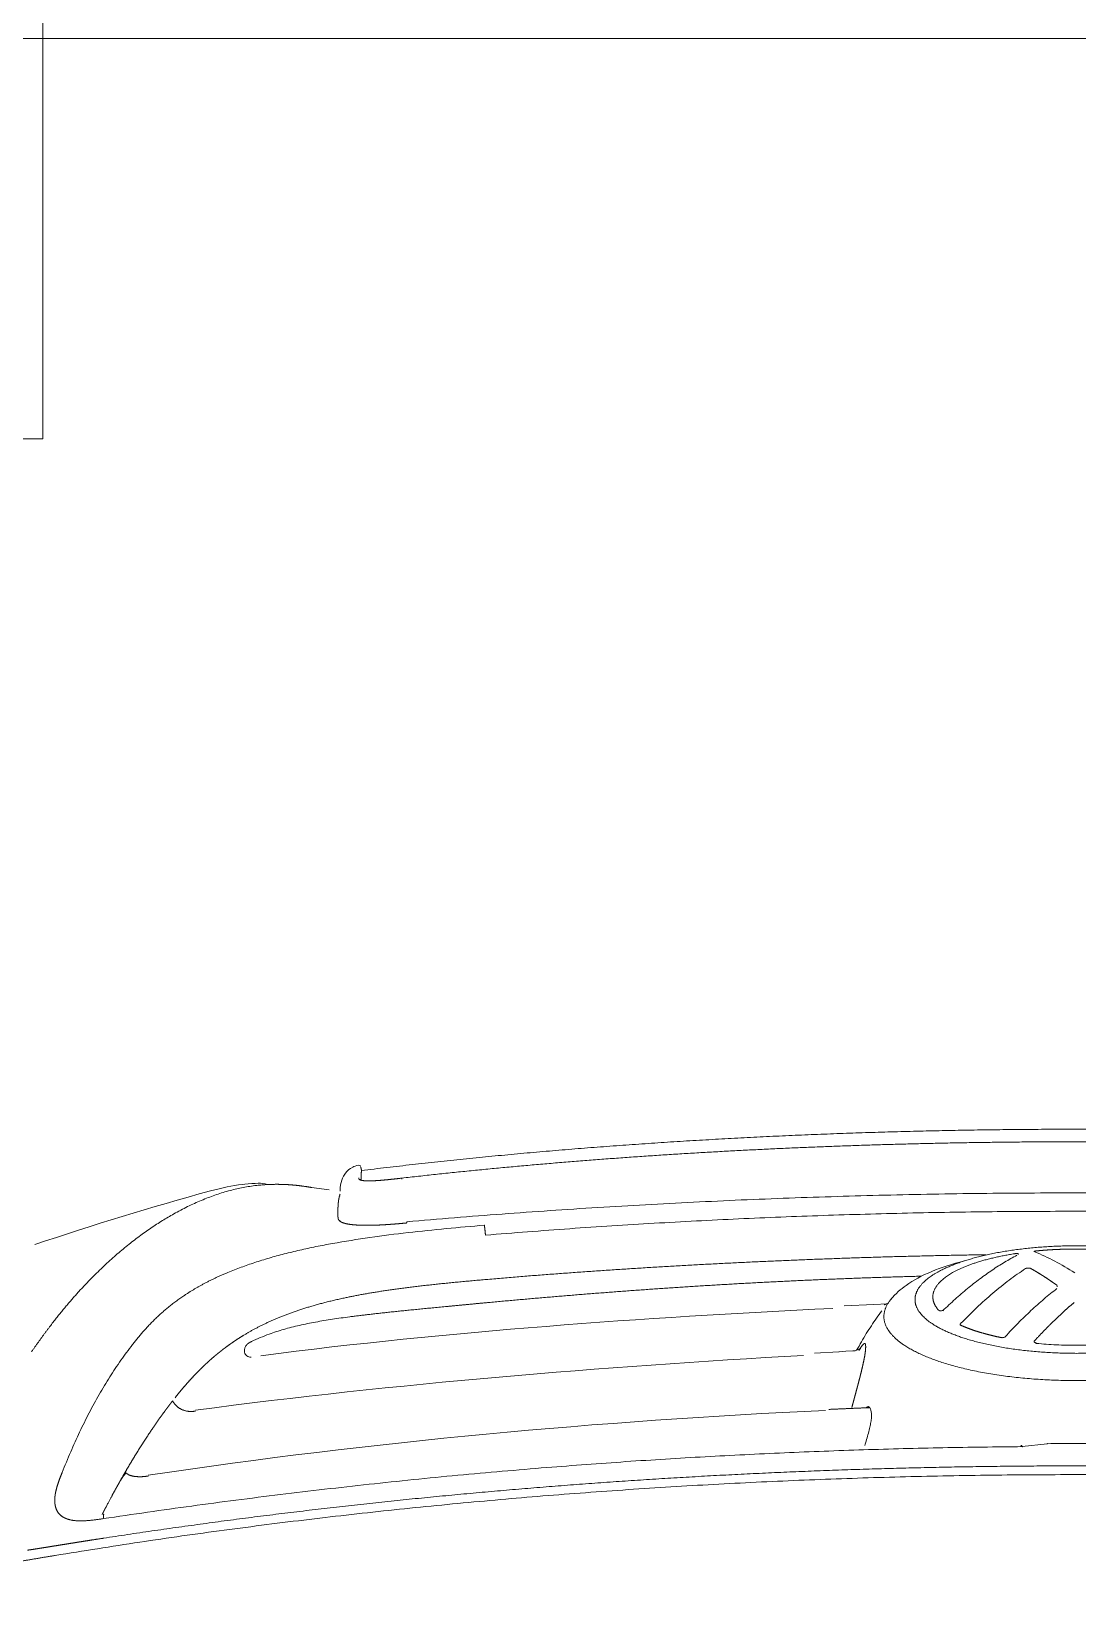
# Model space of a CAD drawing. Extents: x -3709 to 34975, y -230 to 8245.
# Drawn here: x 31961.5 to 31999.6, y 790.1 to 847.7 of the extents above; entities that cross this region are included whole.
import ezdxf
from ezdxf.xclip import XClip

# ---------------------------------------------------------------- set-up
doc = ezdxf.new("R2010")
doc.units = 0
doc.header["$XCLIPFRAME"] = 0
doc.layers.get('0').update_dxf_attribs({"color": 9, "lineweight": 9})
for name, color, linetype, lineweight in [('04', 9, 'Continuous', 9), ('06C', 9, 'Continuous', 9), ('06D', 9, 'Continuous', 9)]:
    doc.layers.add(name, color=color, linetype=linetype, lineweight=lineweight)

# ---------------------------------------------------------------- blocks, each defined once
blk = doc.blocks.new('p-araba-polo')
for p, q in [((0.1157, -0.01977), (0.11462, -0.01066)), ((0.0636, -0.06898), (0.06387, -0.07386)), ((0.06387, -0.07388), (0.06438, -0.08475)), ((0.06854, -0.07272), (0.06886, -0.07295)), ((0.08109, -0.08663), (0.08157, -0.09555)), ((0.01422, -0.2609), (0.01391, -0.26097)), ((0.01508, -0.26079), (0.01402, -0.26094)), ((0.01503, -0.26079), (0.01425, -0.2609)), ((0.01831, -0.26121), (0.0184, -0.2612)), ((0.02002, -0.30334), (0.02013, -0.30423))]:
    blk.add_line(p, q)
at = {"flags": 128}
blk.add_lwpolyline([(0.08077, -0.08162), (0.08096, -0.08412), (0.08109, -0.08662)], dxfattribs=at)
for points, degree, knots in [([(0.15535, 0.37241), (0.15371, 0.36215), (0.15042, 0.34164), (0.14607, 0.31078), (0.14215, 0.27986), (0.13867, 0.24889), (0.13562, 0.21788), (0.133, 0.18682), (0.13079, 0.15573), (0.12899, 0.12462), (0.1276, 0.09348), (0.12662, 0.06233), (0.126, 0.03117), (0.12593, 0.01039), (0.12589, 0)], 3, [0, 0, 0, 0, 0.083333, 0.166666, 0.25, 0.333333, 0.416666, 0.5, 0.583333, 0.666666, 0.75, 0.833333, 0.916667, 1, 1, 1, 1]), ([(0.02319, 0), (0.02323, 0.01165), (0.02332, 0.03494), (0.02397, 0.06987), (0.02503, 0.10479), (0.02653, 0.1397), (0.02847, 0.17458), (0.03081, 0.20944), (0.03275, 0.23265), (0.03372, 0.24425)], 3, [0, 0, 0, 0, 0.142868, 0.285725, 0.428582, 0.571438, 0.714291, 0.857142, 1, 1, 1, 1]), ([(0.03859, 0.21554), (0.03779, 0.20529), (0.03618, 0.1848), (0.03423, 0.15403), (0.03262, 0.12325), (0.03139, 0.09244), (0.03052, 0.06163), (0.02999, 0.03082), (0.02993, 0.01027), (0.0299, 0)], 3, [0, 0, 0, 0, 0.14291, 0.285803, 0.428665, 0.571538, 0.714372, 0.857182, 1, 1, 1, 1]), ([(0.07876, 0), (0.07875, 0.00123), (0.07874, 0.0037), (0.0786, 0.00739), (0.07838, 0.01104), (0.07817, 0.01342), (0.07806, 0.01461)], 3, [0, 0, 0, 0, 0.25, 0.5, 0.75, 1, 1, 1, 1]), ([(0.11455, 0), (0.11456, 0.00178), (0.11456, 0.00534), (0.1146, 0.00889), (0.11462, 0.01066)], 3, [0, 0, 0, 0, 0.5, 1, 1, 1, 1]), ([(0.02319, 0), (0.02323, -0.01165), (0.02332, -0.03494), (0.02397, -0.06987), (0.02503, -0.10479), (0.02653, -0.1397), (0.02847, -0.17458), (0.03081, -0.20944), (0.03275, -0.23265), (0.03372, -0.24425)], 3, [0, 0, 0, 0, 0.142868, 0.285725, 0.428582, 0.571438, 0.714291, 0.857142, 1, 1, 1, 1]), ([(0.03859, -0.21554), (0.03779, -0.20529), (0.03618, -0.1848), (0.03423, -0.15403), (0.03262, -0.12324), (0.03139, -0.09244), (0.03052, -0.06163), (0.02999, -0.03082), (0.02993, -0.01027), (0.0299, 0)], 3, [0, 0, 0, 0, 0.14291, 0.285803, 0.428665, 0.571538, 0.714372, 0.857182, 1, 1, 1, 1]), ([(0.07876, 0), (0.07875, -0.00123), (0.07874, -0.0037), (0.0786, -0.00739), (0.07838, -0.01104), (0.07817, -0.01342), (0.07806, -0.01461)], 3, [0, 0, 0, 0, 0.25, 0.5, 0.75, 1, 1, 1, 1]), ([(0.11455, 0), (0.11456, -0.00178), (0.11456, -0.00534), (0.1146, -0.00888), (0.11462, -0.01066)], 3, [0, 0, 0, 0, 0.5, 1, 1, 1, 1]), ([(0.15535, -0.37241), (0.15371, -0.36215), (0.15042, -0.34164), (0.14607, -0.31078), (0.14215, -0.27986), (0.13867, -0.24889), (0.13562, -0.21788), (0.133, -0.18682), (0.13079, -0.15573), (0.12899, -0.12462), (0.1276, -0.09348), (0.12662, -0.06233), (0.126, -0.03117), (0.12593, -0.01039), (0.12589, 0)], 3, [0, 0, 0, 0, 0.083333, 0.166666, 0.25, 0.333333, 0.416666, 0.5, 0.583333, 0.666666, 0.75, 0.833333, 0.916667, 1, 1, 1, 1]), ([(0.07565, -0.02604), (0.07398, -0.02447), (0.07064, -0.02134), (0.06608, -0.01661), (0.06182, -0.01188), (0.05929, -0.00871), (0.05803, -0.00713)], 3, [0, 0, 0, 0, 0.25, 0.5, 0.750001, 1, 1, 1, 1]), ([(0.05847, -0.00759), (0.05844, -0.00759), (0.0584, -0.00758), (0.0584, -0.00761), (0.05841, -0.00762)], 3, [0, 0, 0, 0, 0.500023, 1, 1, 1, 1]), ([(0.04437, -0.01477), (0.04439, -0.0149), (0.04442, -0.01517), (0.0445, -0.01543), (0.04459, -0.01554), (0.04464, -0.01545), (0.04467, -0.01541)], 3, [0, 0, 0, 0, 0.250017, 0.50001, 0.749992, 1, 1, 1, 1]), ([(0.07806, -0.01461), (0.07801, -0.01474), (0.07791, -0.01501), (0.07775, -0.01496), (0.07768, -0.01494)], 3, [0, 0, 0, 0, 0.500677, 1, 1, 1, 1]), ([(0.04536, -0.02149), (0.04535, -0.02157), (0.04533, -0.02174), (0.04533, -0.02205), (0.04535, -0.02238), (0.04537, -0.02258), (0.04539, -0.02268)], 3, [0, 0, 0, 0, 0.252843, 0.501765, 0.750957, 1, 1, 1, 1]), ([(0.04557, -0.02131), (0.04555, -0.02128), (0.0455, -0.02121), (0.04544, -0.02122), (0.04539, -0.02131), (0.04537, -0.02143), (0.04536, -0.02149)], 3, [0, 0, 0, 0, 0.250438, 0.501916, 0.753209, 1, 1, 1, 1]), ([(0.04593, -0.02173), (0.04675, -0.02323), (0.04839, -0.02623), (0.05128, -0.03074), (0.05448, -0.03526), (0.05803, -0.03978), (0.06189, -0.04429), (0.06473, -0.04729), (0.06616, -0.04879)], 3, [0, 0, 0, 0, 0.16668, 0.33334, 0.5, 0.66666, 0.83332, 1, 1, 1, 1]), ([(0.0508, -0.01862), (0.05147, -0.01961), (0.0528, -0.02159), (0.0557, -0.02556), (0.05967, -0.03052), (0.06413, -0.03547), (0.06796, -0.03943), (0.06999, -0.0414), (0.07101, -0.04238)], 3, [0, 0, 0, 0, 0.125004, 0.250006, 0.499999, 0.749992, 0.874995, 1, 1, 1, 1]), ([(0.08022, -0.02243), (0.08022, -0.02243), (0.08022, -0.02243), (0.08022, -0.02243), (0.08022, -0.02243), (0.08022, -0.02243), (0.08022, -0.02243)], 3, [0, 0, 0, 0, 1, 1, 1, 1, 1, 1, 1]), ([(0.08034, -0.02153), (0.08034, -0.02153), (0.08034, -0.02153), (0.08034, -0.02153), (0.08034, -0.02153), (0.08034, -0.02153), (0.08034, -0.02153)], 3, [0, 0, 0, 0, 1, 1, 1, 1, 1, 1, 1]), ([(0.08034, -0.02153), (0.08034, -0.02153), (0.08034, -0.02153), (0.08034, -0.02153), (0.08034, -0.02153), (0.08034, -0.02153), (0.08034, -0.02153)], 3, [0, 0, 0, 0, 1, 1, 1, 1, 1, 1, 1]), ([(0.12331, -0.19317), (0.12257, -0.18355), (0.1211, -0.16432), (0.11934, -0.13544), (0.11789, -0.10654), (0.11681, -0.07763), (0.11603, -0.04871), (0.11581, -0.02942), (0.1157, -0.01977)], 3, [0, 0, 0, 0, 0.166667, 0.333329, 0.499994, 0.666662, 0.833329, 1, 1, 1, 1]), ([(0.07595, -0.02748), (0.07597, -0.02735), (0.076, -0.02709), (0.07595, -0.02665), (0.07583, -0.02626), (0.07571, -0.02611), (0.07565, -0.02604)], 3, [0, 0, 0, 0, 0.250006, 0.500022, 0.750005, 1, 1, 1, 1]), ([(0.08008, -0.02337), (0.08008, -0.02337), (0.08008, -0.02337), (0.08008, -0.02337), (0.08008, -0.02337), (0.08008, -0.02337), (0.08008, -0.02337)], 3, [0, 0, 0, 0, 1, 1, 1, 1, 1, 1, 1]), ([(0.08008, -0.02338), (0.08008, -0.02338), (0.08008, -0.02338), (0.08008, -0.02338), (0.08008, -0.02338), (0.08008, -0.02338), (0.08008, -0.02338)], 3, [0, 0, 0, 0, 1, 1, 1, 1, 1, 1, 1]), ([(0.048, -0.04094), (0.05018, -0.04959), (0.05426, -0.05961), (0.05988, -0.06592), (0.06207, -0.06774)], 3, [0, 0, 0, 0, 0.724927, 1, 1, 1, 1]), ([(0.07101, -0.04238), (0.07105, -0.04241), (0.07112, -0.04247), (0.07123, -0.04247), (0.07133, -0.04241), (0.07139, -0.04232), (0.07141, -0.04227)], 3, [0, 0, 0, 0, 0.250044, 0.499974, 0.749882, 1, 1, 1, 1]), ([(0.06616, -0.04935), (0.06615, -0.04925), (0.06612, -0.04905), (0.06604, -0.04878), (0.06594, -0.04855), (0.06586, -0.04845), (0.06582, -0.0484)], 3, [0, 0, 0, 0, 0.249941, 0.499809, 0.750049, 1, 1, 1, 1]), ([(0.08058, -0.08018), (0.07851, -0.07902), (0.07436, -0.0767), (0.0707, -0.07421), (0.06887, -0.07296)], 3, [0, 0, 0, 0, 0.497743, 1, 1, 1, 1]), ([(0.10149, -0.07539), (0.10181, -0.07523), (0.10246, -0.07491), (0.10383, -0.07473), (0.10544, -0.07479), (0.10723, -0.07505), (0.10848, -0.07533), (0.10911, -0.07547)], 3, [0, 0, 0, 0, 0.19954, 0.398751, 0.598409, 0.798825, 1, 1, 1, 1]), ([(0.08063, -0.07935), (0.08057, -0.07931), (0.08015, -0.07902), (0.07942, -0.07822), (0.08107, -0.08062), (0.08077, -0.08162)], 3, [0, 0, 0, 0, 0.049965, 0.344308, 1, 1, 1, 1]), ([(0.10911, -0.07547), (0.10986, -0.07566), (0.11136, -0.07604), (0.11341, -0.07666), (0.11472, -0.07708), (0.11525, -0.07726)], 3, [0, 0, 0, 0, 0.371057, 0.742346, 1, 1, 1, 1]), ([(0.14194, -0.35489), (0.14038, -0.34415), (0.13726, -0.32267), (0.1331, -0.29037), (0.12936, -0.25802), (0.12604, -0.22562), (0.12422, -0.20399), (0.12331, -0.19317)], 3, [0, 0, 0, 0, 0.2, 0.4, 0.6, 0.8, 1, 1, 1, 1]), ([(0.03499, -0.21596), (0.03539, -0.22059), (0.03619, -0.22988), (0.03764, -0.24381), (0.03936, -0.25775), (0.04088, -0.26679), (0.04165, -0.27132)], 3, [0, 0, 0, 0, 0.247766, 0.497058, 0.747807, 1, 1, 1, 1]), ([(0.03497, -0.26164), (0.03499, -0.26094), (0.03504, -0.25954), (0.03502, -0.25729), (0.03495, -0.25499), (0.03487, -0.25343), (0.03483, -0.25265)], 3, [0, 0, 0, 0, 0.251327, 0.501735, 0.751271, 1, 1, 1, 1]), ([(0.01309, -0.2618), (0.0133, -0.26283), (0.01419, -0.26501), (0.01736, -0.26792), (0.01902, -0.26832), (0.02261, -0.26858)], 3, [0, 0, 0, 0, 0.07302, 0.262364, 1, 1, 1, 1]), ([(0.01398, -0.26095), (0.01399, -0.26095), (0.014, -0.26095), (0.01401, -0.26095), (0.01402, -0.26094)], 2, [0, 0, 0, 0.5, 0.5, 1, 1, 1]), ([(0.03376, -0.26826), (0.03391, -0.26794), (0.03421, -0.26731), (0.03457, -0.2658), (0.03484, -0.26392), (0.03493, -0.2624), (0.03497, -0.26164)], 3, [0, 0, 0, 0, 0.249651, 0.50002, 0.750356, 1, 1, 1, 1]), ([(0.01999, -0.26657), (0.01999, -0.26657), (0.01999, -0.26657), (0.01999, -0.26657), (0.01999, -0.26657), (0.01999, -0.26657), (0.01999, -0.26657), (0.01999, -0.26657), (0.01999, -0.26657), (0.01999, -0.26657), (0.01999, -0.26657)], 5, [0, 0, 0, 0, 0, 0, 1, 1, 1, 1, 1, 1, 1, 1, 1, 1, 1]), ([(0.01999, -0.26657), (0.01999, -0.26657), (0.01999, -0.26657), (0.01999, -0.26657), (0.01999, -0.26657), (0.01999, -0.26657), (0.01999, -0.26657), (0.01999, -0.26657), (0.01999, -0.26657), (0.01999, -0.26657), (0.01999, -0.26657)], 5, [0, 0, 0, 0, 0, 0, 1, 1, 1, 1, 1, 1, 1, 1, 1, 1, 1]), ([(0.0239, -0.26865), (0.02396, -0.26867), (0.02449, -0.26882), (0.02513, -0.26895), (0.0257, -0.26906)], 3, [0, 0, 0, 0, 0.111026, 1, 1, 1, 1]), ([(0.02465, -0.26849), (0.02465, -0.26849), (0.02465, -0.26849), (0.02465, -0.26849), (0.02465, -0.26849), (0.02465, -0.26849), (0.02465, -0.26849)], 3, [0, 0, 0, 0, 1, 1, 1, 1, 1, 1, 1]), ([(0.03194, -0.26932), (0.03225, -0.26933), (0.03288, -0.26935), (0.03347, -0.26862), (0.03376, -0.26826)], 3, [0, 0, 0, 0, 0.496902, 1, 1, 1, 1]), ([(0.06837, -0.265), (0.06866, -0.26712), (0.06923, -0.27135), (0.07026, -0.27751), (0.07147, -0.28345), (0.07291, -0.28911), (0.07443, -0.29383), (0.07594, -0.29774), (0.07691, -0.29982), (0.07741, -0.30088)], 3, [0, 0, 0, 0, 0.158147, 0.316114, 0.473938, 0.631662, 0.789307, 0.893445, 1, 1, 1, 1]), ([(0.04165, -0.27132), (0.04203, -0.27334), (0.04278, -0.27737), (0.04406, -0.28325), (0.04544, -0.28896), (0.04694, -0.29445), (0.04857, -0.29971), (0.0503, -0.30474), (0.05156, -0.30787), (0.05219, -0.30944)], 3, [0, 0, 0, 0, 0.14299, 0.285846, 0.42866, 0.571442, 0.714235, 0.857051, 1, 1, 1, 1]), ([(0.02048, -0.29888), (0.02041, -0.29825), (0.02028, -0.29696), (0.02021, -0.29567), (0.02017, -0.29502)], 3, [0, 0, 0, 0, 0.490502, 1, 1, 1, 1]), ([(0.03087, -0.32921), (0.02996, -0.32752), (0.02813, -0.32416), (0.02588, -0.31916), (0.02397, -0.3142), (0.02245, -0.3093), (0.02127, -0.30444), (0.0208, -0.30124), (0.02057, -0.29965)], 3, [0, 0, 0, 0, 0.166666, 0.333333, 0.5, 0.666667, 0.833333, 1, 1, 1, 1]), ([(0.07829, -0.30231), (0.07842, -0.30245), (0.07868, -0.30272), (0.07901, -0.30293), (0.07917, -0.30303)], 3, [0, 0, 0, 0, 0.498736, 1, 1, 1, 1]), ([(0.07917, -0.30303), (0.0795, -0.30317), (0.08014, -0.30346), (0.08126, -0.30351), (0.08184, -0.30323), (0.08213, -0.30309)], 3, [0, 0, 0, 0, 0.334219, 0.667128, 1, 1, 1, 1]), ([(0.08213, -0.30309), (0.08231, -0.30294), (0.08266, -0.30264), (0.08298, -0.30186), (0.08305, -0.30126), (0.08309, -0.30097)], 3, [0, 0, 0, 0, 0.331791, 0.664325, 1, 1, 1, 1]), ([(0.05406, -0.35898), (0.05263, -0.35753), (0.04977, -0.35464), (0.04589, -0.35034), (0.0423, -0.34605), (0.03901, -0.3418), (0.03602, -0.33757), (0.03327, -0.33337), (0.03167, -0.33059), (0.03087, -0.32921)], 3, [0, 0, 0, 0, 0.142856, 0.285712, 0.428569, 0.571427, 0.714284, 0.857142, 1, 1, 1, 1]), ([(0.0785, -0.34425), (0.08038, -0.34568), (0.08415, -0.34852), (0.09024, -0.35258), (0.09664, -0.35644), (0.10334, -0.3601), (0.11033, -0.36355), (0.11757, -0.36683), (0.12258, -0.36889), (0.12509, -0.36991)], 3, [0, 0, 0, 0, 0.142744, 0.285902, 0.429075, 0.572117, 0.714996, 0.857678, 1, 1, 1, 1]), ([(0.12523, -0.34664), (0.1257, -0.34703), (0.12663, -0.34782), (0.12772, -0.34846), (0.12827, -0.34879)], 3, [0, 0, 0, 0, 0.497077, 1, 1, 1, 1]), ([(0.14187, -0.35443), (0.14187, -0.35443), (0.14187, -0.35443), (0.14187, -0.35443), (0.14187, -0.35443), (0.14187, -0.35443), (0.14187, -0.35443), (0.14187, -0.35443), (0.14187, -0.35443), (0.14187, -0.35443), (0.14187, -0.35443)], 5, [0, 0, 0, 0, 0, 0, 1, 1, 1, 1, 1, 1.000001, 1.000001, 1.000001, 1.000001, 1.000001, 1.000001]), ([(0.14187, -0.35443), (0.14187, -0.35443), (0.14187, -0.35443), (0.14187, -0.35443), (0.14187, -0.35443), (0.14187, -0.35443), (0.14187, -0.35443), (0.14187, -0.35443), (0.14187, -0.35443), (0.14187, -0.35443), (0.14187, -0.35443)], 5, [0, 0, 0, 0, 0, 0, 1, 1, 1, 1, 1, 1.000001, 1.000001, 1.000001, 1.000001, 1.000001, 1.000001]), ([(0.15164, -0.37105), (0.15194, -0.37296), (0.15256, -0.37679), (0.15315, -0.38062), (0.15345, -0.38254)], 3, [0, 0, 0, 0, 0.500002, 1, 1, 1, 1])]:
    blk.add_open_spline(points, degree=degree, knots=knots)
for points, degree in [([(0.12271, 0), (0.12272, 0.07123), (0.12528, 0.14246), (0.13042, 0.21356), (0.13824, 0.28443), (0.14908, 0.35484)], 5), ([(0.01508, 0.26079), (0.0105, 0.2237), (0.00687, 0.18651), (0.00409, 0.14926), (0.00205, 0.11197), (0.00069, 0.07466), (0, 0.03733), (0, 0)], 7), ([(0.00457, 0), (0.00457, 0.04924), (0.00586, 0.09856), (0.00836, 0.14784), (0.01224, 0.19704), (0.01783, 0.24604)], 5), ([(0.06162, 0.06735), (0.06757, 0.07265), (0.07406, 0.07241), (0.08041, 0.06604), (0.08585, 0.05387), (0.08973, 0.03731), (0.09163, 0.01856), (0.09163, 0)], 7), ([(0.04249, 0), (0.04249, 0.01509), (0.04403, 0.03018), (0.04712, 0.04349), (0.05145, 0.05322), (0.05641, 0.05836), (0.06143, 0.05887)], 6), ([(0.06143, 0.05887), (0.06667, 0.05941), (0.07196, 0.05488), (0.07664, 0.04523), (0.08001, 0.03151), (0.08169, 0.01575), (0.08169, 0)], 6), ([(0.04437, 0.01477), (0.04417, 0.01272), (0.044, 0.01064), (0.04387, 0.00853), (0.04377, 0.00641), (0.0437, 0.00428), (0.04367, 0.00214), (0.04367, 0)], 7), ([(0, 0), (-0.00005, 0), (-0.00006, 0), (-0.00005, 0), (-0.00003, 0), (0, 0)], 5), ([(0, 0), (-0.00005, 0), (-0.00006, 0), (-0.00005, 0), (-0.00003, 0), (0, 0)], 5), ([(0.01508, -0.26079), (0.0105, -0.2237), (0.00687, -0.18651), (0.00409, -0.14926), (0.00205, -0.11197), (0.00069, -0.07466), (0, -0.03733), (0, 0)], 7), ([(0.00457, 0), (0.00457, -0.04924), (0.00586, -0.09856), (0.00836, -0.14784), (0.01224, -0.19704), (0.01783, -0.24604)], 5), ([(0.04249, 0), (0.04249, -0.01509), (0.04403, -0.03018), (0.04712, -0.04349), (0.05145, -0.05321), (0.05641, -0.05836), (0.06143, -0.05887)], 6), ([(0.04437, -0.01477), (0.04417, -0.01272), (0.044, -0.01064), (0.04387, -0.00853), (0.04377, -0.00641), (0.0437, -0.00428), (0.04367, -0.00214), (0.04367, 0)], 7), ([(0.06143, -0.05887), (0.06667, -0.0594), (0.07196, -0.05488), (0.07664, -0.04523), (0.08001, -0.03151), (0.08169, -0.01575), (0.08169, 0)], 6), ([(0.06162, -0.06735), (0.06757, -0.07265), (0.07406, -0.07241), (0.08041, -0.06604), (0.08585, -0.05387), (0.08973, -0.03731), (0.09163, -0.01855), (0.09163, 0)], 7), ([(0.12271, 0), (0.12272, -0.07123), (0.12528, -0.14246), (0.13042, -0.21356), (0.13824, -0.28443), (0.14908, -0.35484)], 5), ([(0.05237, -0.00064), (0.04922, -0.0055), (0.04666, -0.01037), (0.04469, -0.01521)], 3), ([(0.07722, -0.01541), (0.07498, -0.01335), (0.07282, -0.01129), (0.07073, -0.00922), (0.06872, -0.00714), (0.06679, -0.00507), (0.06495, -0.00299), (0.06318, -0.00091)], 7), ([(0.05071, -0.01679), (0.05148, -0.01541), (0.05229, -0.01403), (0.05314, -0.01266), (0.05402, -0.01128), (0.05494, -0.00989), (0.05589, -0.00851), (0.05688, -0.00713)], 7), ([(0.05749, -0.00712), (0.05724, -0.00709), (0.05697, -0.00701), (0.05688, -0.00713)], 3), ([(0.05688, -0.00713), (0.05697, -0.00701), (0.05724, -0.00709), (0.05749, -0.00712)], 3), ([(0.04467, -0.01541), (0.04463, -0.01551), (0.04458, -0.01554), (0.04453, -0.01551), (0.04448, -0.01539), (0.04443, -0.01522), (0.0444, -0.01501), (0.04437, -0.01477)], 7), ([(0.0506, -0.01775), (0.05059, -0.01758), (0.05059, -0.0174), (0.0506, -0.01723), (0.05061, -0.01708), (0.05064, -0.01696), (0.05067, -0.01686), (0.05071, -0.01679)], 7), ([(0.07783, -0.01477), (0.07781, -0.01501), (0.07775, -0.01522), (0.07768, -0.01539), (0.07756, -0.01551), (0.07745, -0.01554), (0.07733, -0.01551), (0.07722, -0.01541)], 7), ([(0.07768, -0.01494), (0.07773, -0.01499), (0.0778, -0.01501), (0.07786, -0.01499), (0.07793, -0.01493), (0.07799, -0.01484), (0.07803, -0.01473), (0.07806, -0.01461)], 7), ([(0.04539, -0.02268), (0.04536, -0.02251), (0.04534, -0.02233), (0.04533, -0.02214), (0.04532, -0.02195), (0.04533, -0.02178), (0.04534, -0.02162), (0.04536, -0.02149)], 7), ([(0.04536, -0.02149), (0.04537, -0.02138), (0.0454, -0.02129), (0.04543, -0.02122), (0.04546, -0.0212), (0.0455, -0.0212), (0.04553, -0.02124), (0.04557, -0.02131)], 7), ([(0.06601, -0.05027), (0.06264, -0.05324), (0.05904, -0.05386), (0.05544, -0.05185), (0.05206, -0.04739), (0.04917, -0.04061), (0.0469, -0.03219), (0.04539, -0.02268)], 7), ([(0.0508, -0.01862), (0.05076, -0.01855), (0.05072, -0.01846), (0.05069, -0.01835), (0.05065, -0.01822), (0.05063, -0.01807), (0.05061, -0.01792), (0.0506, -0.01775)], 7), ([(0.11564, -0.01992), (0.11533, -0.01994), (0.11515, -0.01999), (0.11511, -0.02009), (0.11525, -0.02021), (0.11559, -0.02035)], 5), ([(0.11564, -0.01992), (0.11533, -0.01994), (0.11515, -0.01999), (0.11511, -0.02009), (0.11525, -0.02021), (0.11559, -0.02035)], 5), ([(0.11559, -0.02035), (0.11562, -0.02023), (0.11564, -0.02011), (0.11566, -0.01999), (0.11568, -0.01987), (0.1157, -0.01977)], 5), ([(0.07595, -0.02748), (0.07545, -0.02994), (0.07489, -0.03231), (0.07428, -0.03457), (0.07363, -0.0367), (0.07293, -0.0387), (0.07219, -0.04056), (0.07141, -0.04227)], 7), ([(0.05472, -0.21463), (0.05276, -0.19201), (0.05109, -0.16934), (0.04966, -0.14664), (0.04846, -0.12392), (0.04745, -0.10118), (0.04665, -0.07843), (0.04607, -0.05568), (0.04574, -0.03292)], 8), ([(0.04574, -0.03292), (0.04607, -0.05568), (0.04665, -0.07843), (0.04745, -0.10118), (0.04846, -0.12392), (0.04966, -0.14664), (0.05109, -0.16934), (0.05276, -0.19201), (0.05472, -0.21463)], 8), ([(0.07141, -0.04227), (0.07137, -0.04236), (0.07133, -0.04243), (0.07127, -0.04248), (0.0712, -0.0425), (0.07113, -0.04248), (0.07107, -0.04244), (0.07101, -0.04238)], 7), ([(0.06616, -0.04935), (0.06618, -0.04954), (0.06619, -0.04972), (0.06618, -0.04989), (0.06615, -0.05002), (0.06611, -0.05013), (0.06607, -0.05022), (0.06601, -0.05027)], 7), ([(0.06311, -0.21382), (0.0613, -0.19427), (0.05965, -0.17468), (0.05811, -0.15505), (0.05683, -0.13538), (0.0557, -0.11569), (0.05477, -0.09598), (0.05407, -0.07626), (0.05357, -0.05655)], 8), ([(0.05357, -0.05655), (0.05407, -0.07626), (0.05477, -0.09598), (0.0557, -0.11569), (0.05683, -0.13538), (0.05811, -0.15505), (0.05965, -0.17468), (0.0613, -0.19427), (0.06311, -0.21382)], 8), ([(0.0636, -0.06896), (0.06362, -0.06909), (0.06365, -0.06925), (0.0637, -0.06941), (0.06376, -0.06958), (0.06384, -0.06976), (0.06393, -0.06994), (0.06402, -0.07013)], 7), ([(0.06887, -0.07296), (0.06796, -0.07229), (0.06705, -0.07162), (0.06618, -0.07095)], 3), ([(0.06885, -0.07294), (0.06885, -0.07295), (0.06886, -0.07295), (0.06887, -0.07296)], 3), ([(0.06885, -0.07294), (0.06885, -0.07295), (0.06886, -0.07295), (0.06887, -0.07296)], 3), ([(0.07865, -0.07693), (0.07826, -0.07699), (0.07796, -0.07707), (0.07788, -0.07726), (0.07808, -0.07756), (0.07853, -0.07796), (0.07918, -0.07844), (0.07998, -0.07896)], 7), ([(0.07865, -0.07693), (0.07826, -0.07699), (0.07796, -0.07707), (0.07788, -0.07726), (0.07808, -0.07756), (0.07853, -0.07796), (0.07918, -0.07844), (0.07998, -0.07896)], 7), ([(0.08519, -0.07775), (0.08397, -0.07749), (0.08282, -0.07726), (0.08176, -0.07708), (0.08079, -0.07694), (0.07993, -0.07687), (0.07921, -0.07686), (0.07865, -0.07693)], 7), ([(0.08519, -0.07775), (0.0864, -0.07802), (0.08768, -0.07831), (0.089, -0.07864), (0.09037, -0.07899), (0.09178, -0.07935), (0.0932, -0.07973), (0.09465, -0.08012)], 7), ([(0.10138, -0.08192), (0.1004, -0.08166), (0.09943, -0.0814), (0.09846, -0.08114), (0.0975, -0.08088), (0.09655, -0.08062), (0.09559, -0.08037), (0.09465, -0.08012)], 7), ([(0.10149, -0.07539), (0.10134, -0.07549), (0.10119, -0.07559), (0.10109, -0.07573), (0.10106, -0.0759), (0.1011, -0.0761), (0.10121, -0.07632), (0.10138, -0.07656)], 7), ([(0.10149, -0.07539), (0.10164, -0.07912), (0.1018, -0.08284), (0.10196, -0.08657), (0.10213, -0.0903)], 4), ([(0.06529, -0.08893), (0.0687, -0.15862), (0.07363, -0.22828), (0.08254, -0.2975)], 3), ([(0.1025, -0.09158), (0.10631, -0.1742), (0.11391, -0.25667), (0.12608, -0.33849)], 3), ([(0.08248, -0.09953), (0.08654, -0.17365), (0.09271, -0.24768), (0.10242, -0.32128)], 3), ([(0.03859, -0.21554), (0.03749, -0.21565), (0.03639, -0.21576), (0.03565, -0.21584), (0.03532, -0.2159), (0.03499, -0.21596)], 5), ([(0.03859, -0.21554), (0.03749, -0.21565), (0.03639, -0.21576), (0.03565, -0.21584), (0.03532, -0.2159), (0.03499, -0.21596)], 5), ([(0.05472, -0.21463), (0.05545, -0.223), (0.05619, -0.23116), (0.057, -0.23901), (0.05791, -0.2466), (0.05894, -0.25375), (0.06014, -0.26062), (0.06152, -0.26706)], 7), ([(0.06311, -0.21382), (0.06401, -0.22347), (0.06489, -0.23274), (0.06574, -0.24156), (0.06657, -0.24988), (0.06741, -0.25769), (0.06837, -0.265)], 6), ([(0.01783, -0.24604), (0.01779, -0.24604), (0.01798, -0.24602), (0.01826, -0.24599)], 3), ([(0.01783, -0.24604), (0.01805, -0.24795), (0.01827, -0.24986), (0.01847, -0.25175), (0.01864, -0.25355), (0.01876, -0.25522), (0.01882, -0.2567), (0.01883, -0.25795)], 7), ([(0.03372, -0.24425), (0.03385, -0.24424), (0.03396, -0.24423), (0.03408, -0.24422), (0.03414, -0.24422), (0.03417, -0.24421)], 5), ([(0.03417, -0.24421), (0.03414, -0.24422), (0.03408, -0.24422), (0.03396, -0.24423), (0.03385, -0.24424), (0.03372, -0.24425)], 5), ([(0.03417, -0.24421), (0.03432, -0.24589), (0.03447, -0.24758), (0.03461, -0.24927), (0.03473, -0.25096), (0.03483, -0.25265)], 5), ([(0.03483, -0.25265), (0.03494, -0.25452), (0.03502, -0.25639), (0.03506, -0.25822), (0.03505, -0.26), (0.03497, -0.26164)], 5), ([(0.01883, -0.25795), (0.01884, -0.2596), (0.01875, -0.26091), (0.01853, -0.2615), (0.01828, -0.26174), (0.01803, -0.26176), (0.01777, -0.26178)], 6), ([(0.01353, -0.26112), (0.01334, -0.26117), (0.01317, -0.26128), (0.01309, -0.26179)], 3), ([(0.01382, -0.261), (0.01385, -0.26099), (0.01388, -0.26098), (0.01391, -0.26097), (0.01394, -0.26096), (0.01398, -0.26095)], 5), ([(0.01398, -0.26095), (0.01398, -0.26095), (0.01399, -0.26095), (0.01399, -0.26095), (0.014, -0.26095), (0.014, -0.26095), (0.01401, -0.26094), (0.01402, -0.26094)], 7), ([(0.01402, -0.26094), (0.01409, -0.26092), (0.01415, -0.2609), (0.01452, -0.26087)], 3), ([(0.01402, -0.26094), (0.01404, -0.26094), (0.01407, -0.26093), (0.01411, -0.26092), (0.01416, -0.26091), (0.01423, -0.2609), (0.01431, -0.26089), (0.01442, -0.26088)], 7), ([(0.01508, -0.26079), (0.01503, -0.26079), (0.01502, -0.26079), (0.01503, -0.26079), (0.01505, -0.26079), (0.01508, -0.26079)], 5), ([(0.01508, -0.26079), (0.01503, -0.26079), (0.01502, -0.26079), (0.01503, -0.26079), (0.01505, -0.26079), (0.01508, -0.26079)], 5), ([(0.01508, -0.26079), (0.01681, -0.26084), (0.01855, -0.26088)], 2), ([(0.01819, -0.26122), (0.01824, -0.26122), (0.0183, -0.26121), (0.01836, -0.2612), (0.01842, -0.26119)], 4), ([(0.01844, -0.26119), (0.0184, -0.2612), (0.01836, -0.26121), (0.01831, -0.26121), (0.01827, -0.26122), (0.01823, -0.26122), (0.01819, -0.26122)], 6), ([(0.03497, -0.26164), (0.03489, -0.26351), (0.03473, -0.2652), (0.03447, -0.26662), (0.03413, -0.2676), (0.03376, -0.26826)], 5), ([(0.0257, -0.26906), (0.02524, -0.26899), (0.02481, -0.2689), (0.02441, -0.2688), (0.02404, -0.2687), (0.02371, -0.26858)], 5), ([(0.0257, -0.26906), (0.02667, -0.26922), (0.02778, -0.26932), (0.02902, -0.26938), (0.03041, -0.26935), (0.03194, -0.26932)], 5), ([(0.03376, -0.26826), (0.03342, -0.26886), (0.03305, -0.26918), (0.03268, -0.2693), (0.0323, -0.26931), (0.03194, -0.26932)], 5), ([(0.06152, -0.26706), (0.06286, -0.27335), (0.06438, -0.27928), (0.06609, -0.28483), (0.06802, -0.29006), (0.07015, -0.2949), (0.07251, -0.29944), (0.07506, -0.30366)], 7), ([(0.02211, -0.27254), (0.02183, -0.27507), (0.02149, -0.27746), (0.02109, -0.27983)], 3), ([(0.02127, -0.27882), (0.02085, -0.28112), (0.02051, -0.28344), (0.02026, -0.28575), (0.0201, -0.28807), (0.02003, -0.29039), (0.02005, -0.2927), (0.02017, -0.29502)], 7), ([(0.02017, -0.29502), (0.01987, -0.29615), (0.01958, -0.29728), (0.01968, -0.29839)], 3), ([(0.01968, -0.29844), (0.01977, -0.29993), (0.01982, -0.30154), (0.02003, -0.30335)], 3), ([(0.02048, -0.29888), (0.0205, -0.29903), (0.02051, -0.29919), (0.02053, -0.29934), (0.02055, -0.29949), (0.02057, -0.29965)], 5), ([(0.02057, -0.29965), (0.02054, -0.29939), (0.02051, -0.29913), (0.02048, -0.29888)], 3), ([(0.02013, -0.30425), (0.02063, -0.30803), (0.02126, -0.31132), (0.0225, -0.31587)], 3), ([(0.02059, -0.29957), (0.02059, -0.29958), (0.02059, -0.29958), (0.02059, -0.29957), (0.02059, -0.29957), (0.02059, -0.29957), (0.02059, -0.29957), (0.02059, -0.29957)], 7), ([(0.02061, -0.29948), (0.02061, -0.29948), (0.02061, -0.29948), (0.02061, -0.29948)], 3), ([(0.08003, -0.31096), (0.07916, -0.30981), (0.0783, -0.30864), (0.07746, -0.30744), (0.07664, -0.30621), (0.07584, -0.30495), (0.07506, -0.30366)], 6), ([(0.07917, -0.30303), (0.07867, -0.30274), (0.07824, -0.30236), (0.07792, -0.30191), (0.07766, -0.3014), (0.07741, -0.30088)], 5), ([(0.05219, -0.30944), (0.05555, -0.31751), (0.05934, -0.32455), (0.06353, -0.33051), (0.06814, -0.3356), (0.07316, -0.34011), (0.0785, -0.34425)], 6), ([(0.02249, -0.31586), (0.02842, -0.33739), (0.03495, -0.35874), (0.04204, -0.37991)], 3), ([(0.08264, -0.31421), (0.08211, -0.31358), (0.08159, -0.31295), (0.08106, -0.31229), (0.08055, -0.31163), (0.08003, -0.31096)], 5), ([(0.08798, -0.32001), (0.08689, -0.31892), (0.0858, -0.31779), (0.08473, -0.31664), (0.08368, -0.31544), (0.08264, -0.31421)], 5), ([(0.09785, -0.32871), (0.09617, -0.32738), (0.09449, -0.326), (0.09283, -0.32458), (0.09118, -0.32311), (0.08957, -0.32159), (0.08798, -0.32001)], 6), ([(0.09905, -0.32966), (0.10052, -0.32868), (0.10212, -0.32774), (0.10319, -0.32465), (0.10299, -0.32309), (0.10275, -0.32128)], 5), ([(0.10275, -0.32128), (0.10299, -0.32309), (0.10319, -0.32465), (0.10212, -0.32774), (0.10052, -0.32868), (0.09905, -0.32966)], 5), ([(0.1016, -0.33161), (0.1011, -0.33124), (0.10061, -0.33086), (0.10009, -0.33047), (0.09957, -0.33007), (0.09905, -0.32966)], 5), ([(0.1117, -0.3387), (0.10844, -0.33655), (0.10593, -0.3348), (0.10351, -0.33304), (0.10251, -0.3323), (0.1016, -0.33161)], 5), ([(0.12827, -0.34879), (0.12613, -0.34758), (0.124, -0.34635), (0.12189, -0.34511), (0.1198, -0.34386), (0.11774, -0.34259), (0.1157, -0.34131), (0.11369, -0.34002), (0.1117, -0.3387)], 8), ([(0.1264, -0.33849), (0.12663, -0.34005), (0.12694, -0.34212), (0.12662, -0.34516), (0.12592, -0.34588), (0.12523, -0.34664)], 5), ([(0.1264, -0.3385), (0.12657, -0.33961), (0.12677, -0.34096), (0.12681, -0.3427), (0.12661, -0.3444), (0.12622, -0.34557), (0.12572, -0.34609), (0.12523, -0.34664)], 7), ([(0.12827, -0.34879), (0.1276, -0.34841), (0.12695, -0.348), (0.12634, -0.34757), (0.12576, -0.34712), (0.12523, -0.34664)], 5), ([(0.13716, -0.35363), (0.13426, -0.35211), (0.13245, -0.35111), (0.13109, -0.35037), (0.12966, -0.34957), (0.12827, -0.34879)], 5), ([(0.14038, -0.3553), (0.13997, -0.35509), (0.13957, -0.35489), (0.13917, -0.35468), (0.13877, -0.35447), (0.13836, -0.35426), (0.13796, -0.35405), (0.13756, -0.35384), (0.13716, -0.35363)], 8), ([(0.14194, -0.35489), (0.14125, -0.35489), (0.14057, -0.3549), (0.14019, -0.35486), (0.14018, -0.35478), (0.14048, -0.35469)], 5), ([(0.14048, -0.35469), (0.14018, -0.35478), (0.14019, -0.35486), (0.14057, -0.3549), (0.14125, -0.35489), (0.14194, -0.35489)], 5), ([(0.14142, -0.36949), (0.14236, -0.36786), (0.14295, -0.36574), (0.14311, -0.36258), (0.1425, -0.35872), (0.14194, -0.35489)], 5), ([(0.15164, -0.37105), (0.15127, -0.36873), (0.15089, -0.36642), (0.15052, -0.3641), (0.15016, -0.36179), (0.14979, -0.35947), (0.14943, -0.35716), (0.14908, -0.35484)], 7), ([(0.14908, -0.35484), (0.14993, -0.36024), (0.15078, -0.36564), (0.15164, -0.37105)], 3), ([(0.08112, -0.38106), (0.0747, -0.37663), (0.0688, -0.37221), (0.06336, -0.36777), (0.0585, -0.36337), (0.05406, -0.35898)], 5), ([(0.12509, -0.36991), (0.12699, -0.37068), (0.12886, -0.37141), (0.13079, -0.37205), (0.13273, -0.37248), (0.13455, -0.37258)], 5), ([(0.12509, -0.36991), (0.12699, -0.37068), (0.12886, -0.37141), (0.13079, -0.37205), (0.13273, -0.37248), (0.13455, -0.37258)], 5), ([(0.13455, -0.37258), (0.13593, -0.37266), (0.1373, -0.3726), (0.13863, -0.37224), (0.13979, -0.37162), (0.14067, -0.37077), (0.14142, -0.36949)], 6), ([(0.13455, -0.37258), (0.1362, -0.37268), (0.13785, -0.37256), (0.13942, -0.37192), (0.14052, -0.37102), (0.14142, -0.36949)], 5), ([(0.15345, -0.38254), (0.1532, -0.3809), (0.15294, -0.37925), (0.15268, -0.37761), (0.15242, -0.37597), (0.15216, -0.37433), (0.1519, -0.37269), (0.15164, -0.37105)], 7), ([(0.15535, -0.37241), (0.15704, -0.38263), (0.15881, -0.39283), (0.16068, -0.40305), (0.1627, -0.41322), (0.16484, -0.42301)], 5)]:
    blk.add_open_spline(points, degree=degree)
for p in [(0.11462, -0.01066), (0.1157, -0.01977)]:
    blk.add_point(p)
blk = doc.blocks.new('ARKTOS')
blk.add_lwpolyline([(-20.5, 15), (4.5, 15), (4.5, -15), (-20.5, -15)], close=True)
blk = doc.blocks.new('p-vw-catiaydinlatmaelemanlari')
at = {"layer": '06C', "color": 0, "linetype": 'ByBlock', "xscale": -1, "rotation": 270}
blk.add_blockref('ARKTOS', (31879.385, 868.502), dxfattribs=at)

msp = doc.modelspace()

# ---------------------------------------------------------------- linework, layer by layer
at = {"layer": '06D'}
msp.add_lwpolyline([(31879.385, 847.402), (32129.385, 847.402), (32129.385, 347.402), (31879.385, 347.402)], close=True, dxfattribs=at)

# ---------------------------------------------------------------- block references
msp.add_blockref('p-vw-catiaydinlatmaelemanlari', (67.488, -15.197))
at = {"layer": '04'}
ref = msp.add_blockref('p-araba-polo', (31999.572, 807.644), dxfattribs=dict(at, xscale=100, yscale=100, zscale=100, rotation=270))
XClip(ref).set_block_clipping_path([(-0.0924763951, -0.9835002962), (4.0650970395, 0.9845199444)])

doc.saveas('drawing.dxf')
